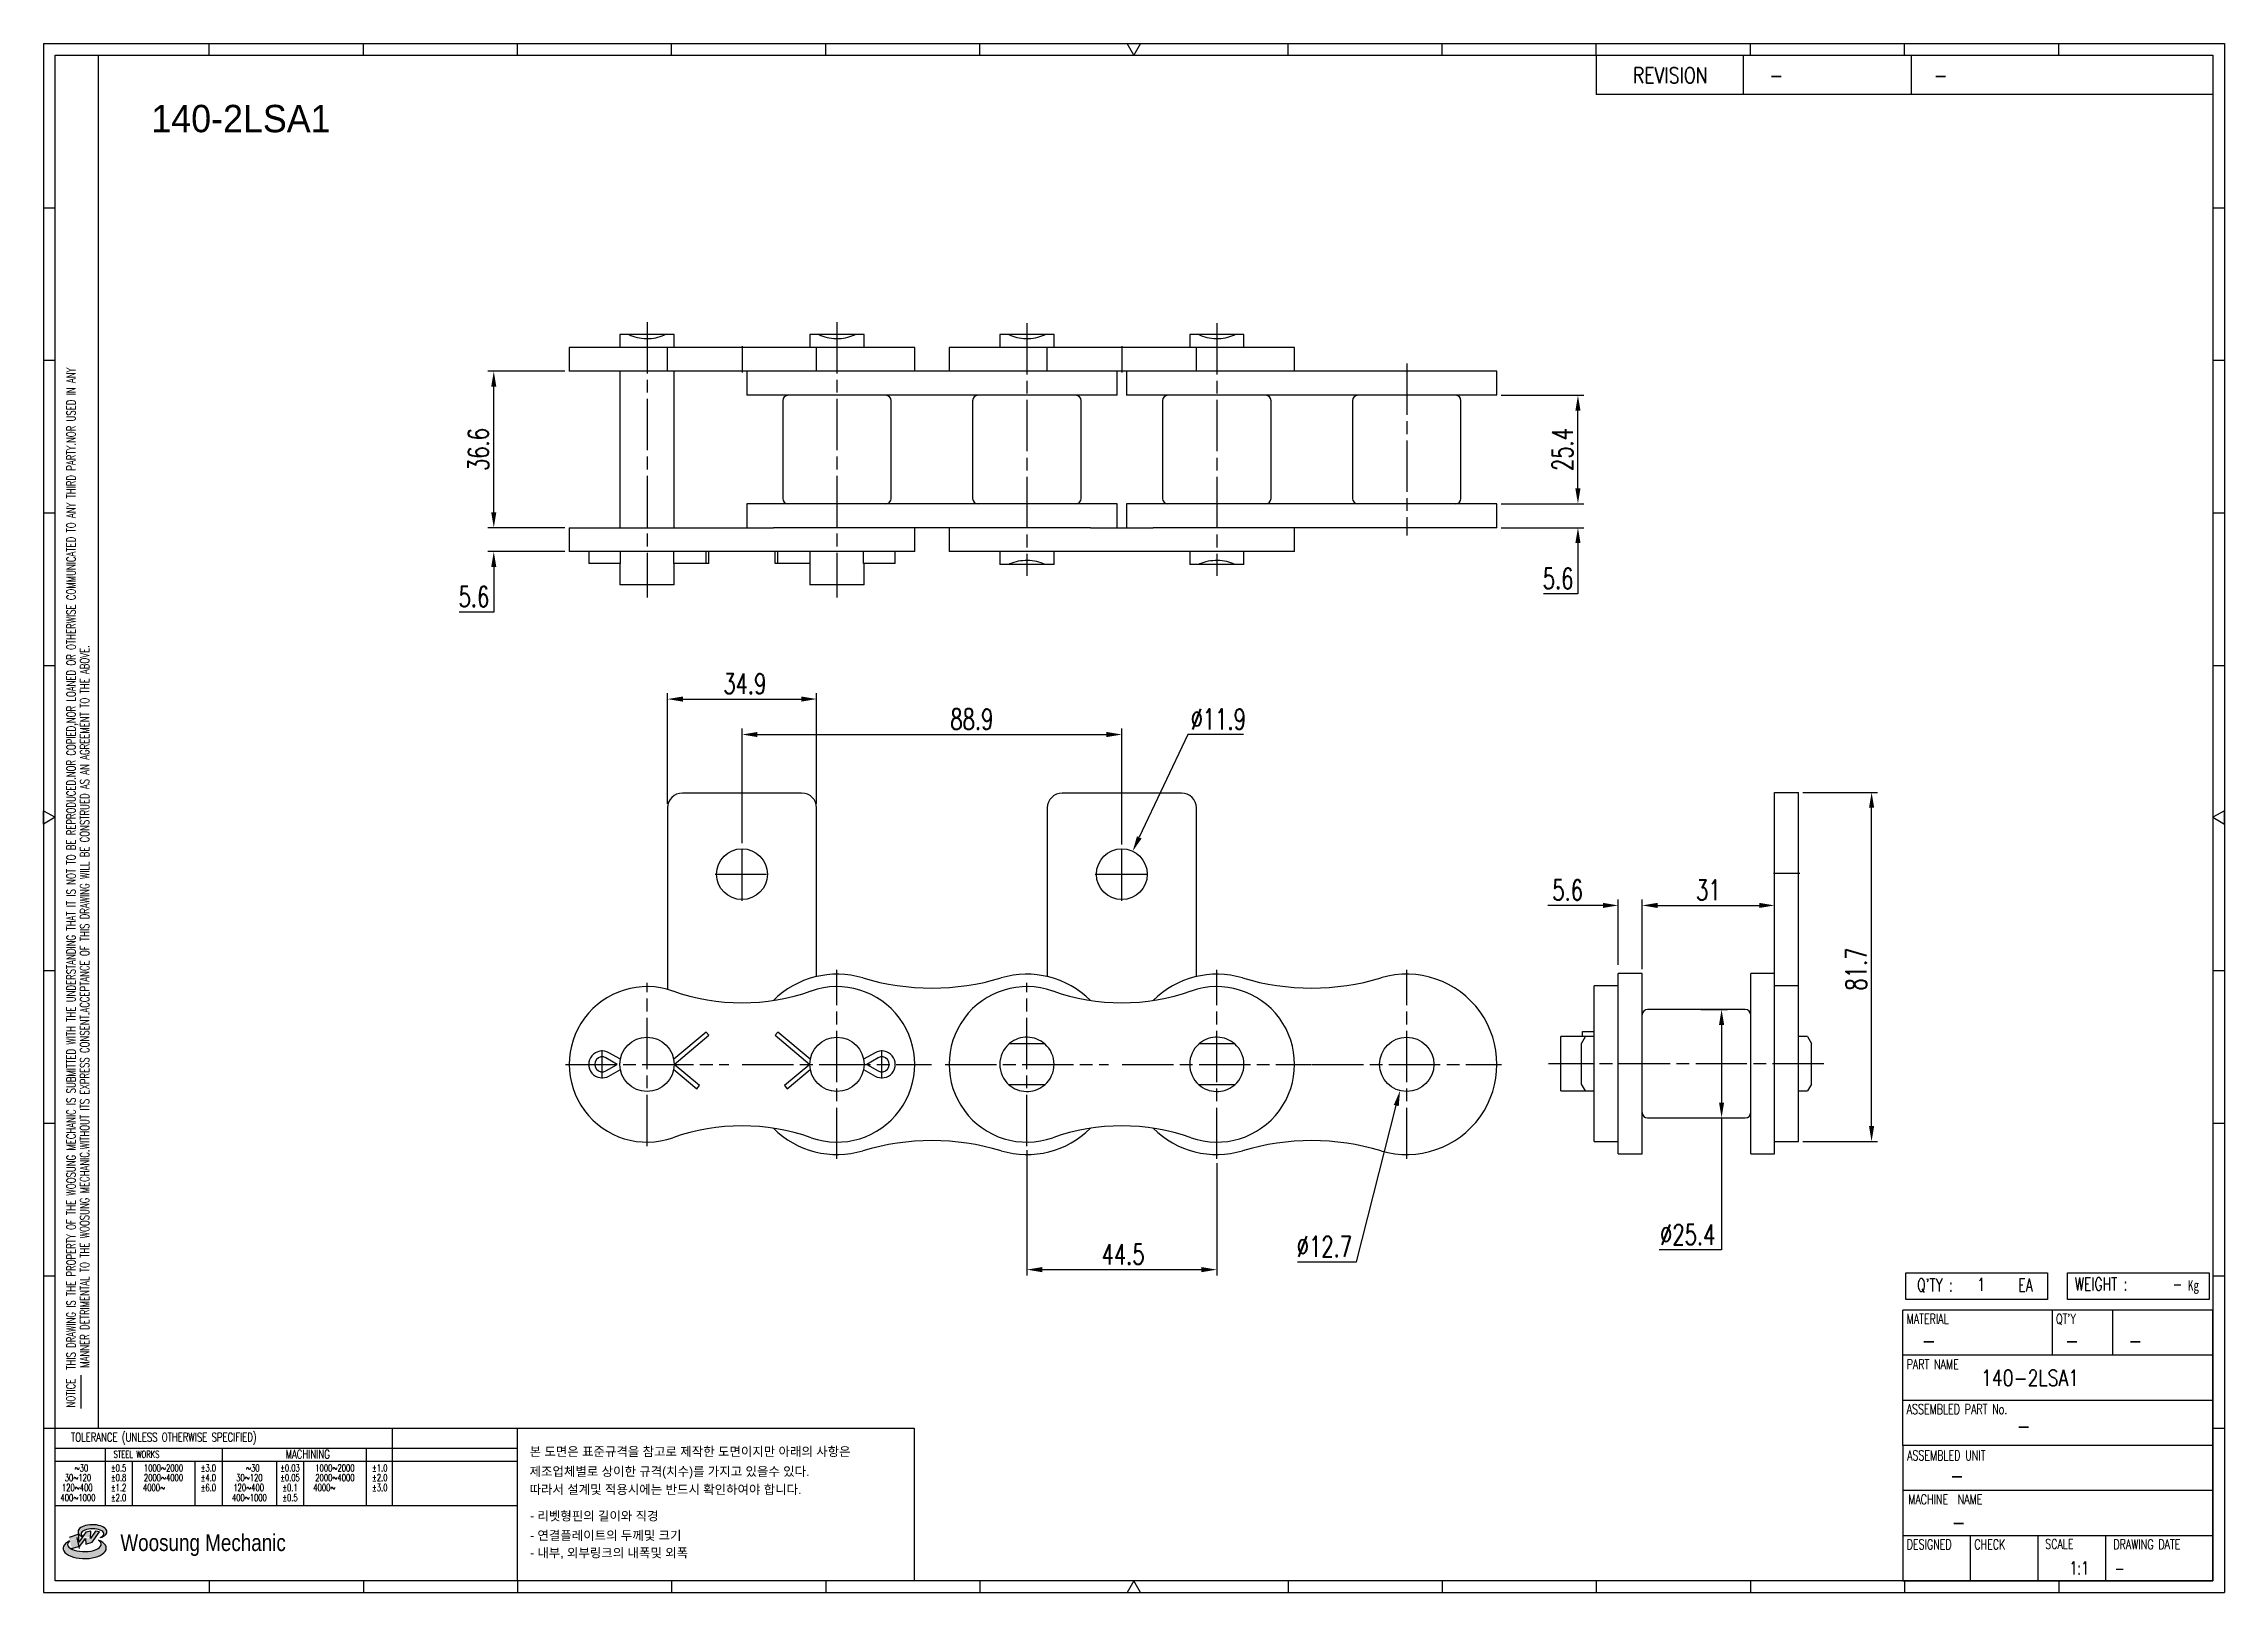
# Model space of a CAD drawing. Header units: millimetres. Extents: x 2711 to 3221, y 59 to 421.
import ezdxf
from ezdxf.enums import TextEntityAlignment as Align

# ---------------------------------------------------------------- set-up
doc = ezdxf.new("R2010")
doc.units = ezdxf.units.MM
doc.linetypes.add('AM_ISO08W050', pattern=[18, 12, -1.5, 3, -1.5])
doc.layers.get('Defpoints').update_dxf_attribs({"color": 80})
doc.layers.add('CL1', color=140, linetype='AM_ISO08W050', lineweight=25)
for name, color, linetype in [('S-DIM', 7, 'Continuous'), ('TITLE', 7, 'Continuous'), ('도면레이아웃', 7, 'Continuous')]:
    doc.layers.add(name, color=color, linetype=linetype)
doc.styles.add('HAN', font='ROMANS.shx', dxfattribs={"width": 0.7, "bigfont": 'whgtxt.shx'})
doc.styles.add('HKD_ST2', font='romans.shx', dxfattribs={"width": 0.7, "height": 4, "bigfont": '@extfont2.shx'})
doc.styles.add('HSG', font='SIMPLEX.shx', dxfattribs={"width": 0.7, "bigfont": 'HSG.shx'})
doc.styles.add('MtXpl_', font='Gulim.ttf')
doc.styles.add('SLDTEXTSTYLE4', font='arial.ttf', dxfattribs={"width": 0.8})
doc.dimstyles.new('AP2', dxfattribs={"dimscale": 2, "dimtxt": 2.4, "dimasz": 1.8, "dimexe": 0.7, "dimexo": 0.5, "dimgap": 0.6, "dimtad": 1, "dimtoh": 1, "dimdec": 1, "dimrnd": 0.01, "dimzin": 9, "dimdsep": 46, "dimtxsty": 'HSG', "dimcen": 0, "dimclrd": 251, "dimclre": 251, "dimclrt": 60, "dimazin": 2, "dimtp": 1, "dimtm": 1, "dimtfac": 0.5, "dimtdec": 1, "dimtofl": 0, "dimtmove": 0, "dimatfit": 3, "dimfxl": 0, "dimtvp": 1, "dimtolj": 2, "dimlwd": -1, "dimlwe": -1, "dimarcsym": 0})

# ---------------------------------------------------------------- blocks, each defined once
blk = doc.blocks.new('MAST')
at = {"layer": '도면레이아웃'}
h = blk.add_hatch(color=10, dxfattribs=at)
h.paths.add_polyline_path([(1.544, 35.177), (1.554, 34.966), (1.779, 35.034), (2.054, 35.422), (1.908, 35.446), (1.728, 35.167), (1.741, 35.439), (1.547, 35.405), (1.292, 35.041), (1.295, 35.33), (0.943, 35.208), (1.03, 34.8), (1.336, 34.885)])
edge = h.paths.add_edge_path()
edge.add_ellipse((1.795, 35.421), major_axis=(-0.53, 0), ratio=0.487785, start_angle=122.36065, end_angle=403.39574)
edge.add_line((1.411, 35.244), (1.419, 35.261))
edge.add_ellipse((1.798, 35.344), major_axis=(-0.423, 0), ratio=0.444396, start_angle=131.58977, end_angle=386.19408, ccw=False)
edge = h.paths.add_edge_path()
edge.add_ellipse((1.512, 34.815), major_axis=(-0.793, 0), ratio=0.480113, start_angle=314.67633, end_angle=590.85213)
edge.add_ellipse((1.501, 34.958), major_axis=(-0.62, 0), ratio=0.43311, start_angle=331.7024, end_angle=574.42495, ccw=False)
at = {"color": 140}
for p, q in [((0, 90.118), (80.15, 90.118)), ((0, 90.118), (0, 33.191)), ((80.15, 90.118), (80.15, 33.191)), ((57.068, 89.693), (57.068, 88.246)), ((62.47, 89.693), (62.47, 88.246)), ((68.635, 89.693), (68.635, 88.246)), ((79.725, 88.246), (57.068, 88.246)), ((68.449, 43.961), (68.449, 44.936)), ((68.449, 44.936), (73.654, 44.936)), ((73.654, 44.936), (73.654, 43.961)), ((74.39, 43.961), (74.39, 44.936)), ((74.39, 44.936), (79.595, 44.936)), ((79.595, 44.936), (79.595, 43.961)), ((68.336, 38.59), (68.336, 43.563)), ((79.725, 43.563), (68.336, 43.563)), ((73.654, 43.961), (68.449, 43.961)), ((73.827, 43.563), (73.827, 41.905)), ((79.595, 43.961), (74.39, 43.961)), ((76.037, 43.563), (76.037, 41.905)), ((79.725, 38.59), (79.725, 43.563)), ((79.725, 41.905), (68.336, 41.905)), ((79.725, 40.248), (68.336, 40.248)), ((68.336, 38.59), (68.336, 33.616)), ((79.725, 38.59), (68.336, 38.59)), ((79.725, 33.616), (79.725, 38.59)), ((79.725, 36.932), (68.336, 36.932)), ((79.725, 35.274), (68.336, 35.274)), ((70.822, 33.616), (70.822, 35.274)), ((73.309, 33.616), (73.309, 35.274)), ((75.796, 33.616), (75.796, 35.274)), ((0, 33.191), (80.15, 33.191)), ((68.336, 33.616), (79.725, 33.616))]:
    blk.add_line(p, q, dxfattribs=at)
for p, q in [((6.089, 89.693), (6.089, 90.118)), ((11.753, 89.693), (11.753, 90.118)), ((17.418, 89.693), (17.418, 90.118)), ((23.082, 89.693), (23.082, 90.118)), ((28.746, 89.693), (28.746, 90.118)), ((34.411, 89.693), (34.411, 90.118)), ((45.739, 89.693), (45.739, 90.118)), ((51.404, 89.693), (51.404, 90.118)), ((57.068, 89.693), (57.068, 90.118)), ((62.732, 89.693), (62.732, 90.118)), ((68.397, 89.693), (68.397, 90.118)), ((74.061, 89.693), (74.061, 90.118)), ((0, 84.085), (0.425, 84.085)), ((79.725, 84.085), (80.15, 84.085)), ((0, 78.478), (0.425, 78.478)), ((79.725, 78.478), (80.15, 78.478)), ((0, 72.87), (0.425, 72.87)), ((79.725, 72.87), (80.15, 72.87)), ((0, 67.262), (0.425, 67.262)), ((79.725, 67.262), (80.15, 67.262)), ((0, 56.047), (0.425, 56.047)), ((79.725, 56.047), (80.15, 56.047)), ((0, 50.439), (0.425, 50.439)), ((79.725, 50.439), (80.15, 50.439)), ((0, 44.832), (0.425, 44.832)), ((79.725, 44.832), (80.15, 44.832)), ((1.377, 39.947), (1.377, 41.174)), ((0, 39.224), (0.425, 39.224)), ((79.725, 39.224), (80.15, 39.224)), ((6.089, 33.616), (6.089, 33.191)), ((11.753, 33.616), (11.753, 33.191)), ((17.418, 33.616), (17.418, 33.191)), ((23.082, 33.616), (23.082, 33.191)), ((28.746, 33.616), (28.746, 33.191)), ((34.411, 33.616), (34.411, 33.191)), ((45.739, 33.616), (45.739, 33.191)), ((51.404, 33.616), (51.404, 33.191)), ((57.068, 33.616), (57.068, 33.191)), ((62.732, 33.616), (62.732, 33.191)), ((68.397, 33.616), (68.397, 33.191)), ((74.061, 33.616), (74.061, 33.191))]:
    blk.add_line(p, q)
at = {"color": 2}
for p, q in [((2.017, 39.224), (2.017, 89.693)), ((0.425, 39.224), (17.418, 39.224)), ((0.425, 38.487), (17.418, 38.487)), ((2.257, 38.487), (2.257, 36.382)), ((6.557, 38.5), (6.557, 36.382)), ((11.857, 38.487), (11.857, 36.382)), ((12.816, 39.224), (12.816, 36.382)), ((17.418, 33.616), (17.418, 39.224)), ((0.425, 38.012), (17.418, 38.012)), ((3.257, 38.012), (3.257, 36.382)), ((5.557, 38.012), (5.557, 36.382)), ((8.557, 38.012), (8.557, 36.382)), ((9.557, 38.026), (9.557, 36.382)), ((0.425, 36.382), (17.418, 36.382))]:
    blk.add_line(p, q, dxfattribs=at)
for points in [[(40.075, 89.693), (39.83, 90.118), (40.32, 90.118)], [(0.425, 61.679), (0, 61.433), (0, 61.924)], [(79.725, 61.679), (80.15, 61.433), (80.15, 61.924)], [(40.075, 33.616), (39.83, 33.191), (40.32, 33.191)]]:
    blk.add_lwpolyline(points, close=True)
at = {"color": 140}
blk.add_lwpolyline([(0.425, 89.693), (79.725, 89.693), (79.725, 33.616), (0.425, 33.616)], close=True, dxfattribs=at)
at = {"layer": '도면레이아웃'}
for p, q in [((1.295, 35.33), (0.943, 35.208)), ((1.547, 35.405), (1.292, 35.041)), ((1.292, 35.041), (1.295, 35.33)), ((1.741, 35.439), (1.547, 35.405)), ((1.908, 35.446), (1.728, 35.167)), ((1.728, 35.167), (1.741, 35.439)), ((1.779, 35.034), (2.054, 35.422)), ((2.054, 35.422), (1.908, 35.446)), ((1.03, 34.8), (1.336, 34.885)), ((1.224, 35.208), (1.311, 34.8)), ((1.224, 35.208), (1.224, 35.208)), ((1.336, 34.885), (1.544, 35.177)), ((1.419, 35.261), (1.411, 35.244)), ((1.544, 35.177), (1.554, 34.966)), ((1.554, 34.966), (1.779, 35.034))]:
    blk.add_line(p, q, dxfattribs=at)
for centre, major_axis, ratio, start_param, end_param in [((1.795, 35.421), (-0.53, 0), 0.487785, 2.135596, 7.040584), ((1.798, 35.344), (-0.423, 0), 0.444396, 2.296675, 6.740358), ((1.512, 34.815), (-0.793, 0), 0.480113, 5.492138, 10.312315), ((1.501, 34.958), (-0.62, 0), 0.43311, 5.789299, 10.025607)]:
    blk.add_ellipse(centre, major_axis=major_axis, ratio=ratio, start_param=start_param, end_param=end_param, dxfattribs=at)
for s, height, style, width, p in [('REVISION', 0.5806, 'HAN', 0.8, (58.415, 88.664)), ('-', 0.581, 'HAN', 0.8, (63.426, 88.664)), ('-', 0.581, 'HAN', 0.8, (69.468, 88.664)), ("Q'TY : ", 0.4746, 'HKD_ST2', 0.7, (68.857, 44.253)), ('1', 0.475, 'HKD_ST2', 0.7, (71.071, 44.275)), ('EA', 0.4746, 'HKD_ST2', 0.7, (72.578, 44.253)), ('WEIGHT : ', 0.4746, 'HKD_ST2', 0.7, (74.65, 44.286)), ('-', 0.581, 'HAN', 0.8, (69.029, 42.157)), ('-', 0.581, 'HAN', 0.8, (74.289, 42.157)), ('-', 0.581, 'HAN', 0.8, (76.623, 42.157)), ('-', 0.581, 'HAN', 0.8, (72.515, 39.013)), ('-', 0.581, 'HAN', 0.8, (70.067, 37.189)), ('-', 0.581, 'HAN', 0.8, (70.126, 35.48)), ('1:1', 0.4746, 'HKD_ST2', 0.7, (74.458, 33.848)), ('-', 0.475, 'HKD_ST2', 0.7, (76.112, 33.837))]:
    blk.add_text(s, height=height, dxfattribs=dict(style=style, width=width)).set_placement(p)
at = {"color": 6, "style": 'HKD_ST2', "width": 0.7}
for s, p in [(' THIS DRAWING IS THE PROPERTY OF THE WOOSUNG MECHANIC IS SUBMITTED WITH THE UNDERSTANDING THAT IT IS NOT TO BE REPRODUCED.NOR COPIED,NOR LOANED OR OTHERWISE COMMUNICATED TO ANY THIRD PARTY.NOR USED IN ANY', (1.173, 41.217)), ('MANNER DETRIMENTAL TO THE WOOSUNG MECHANIC.WITHOUT ITS EXPRESS CONSENT.ACCEPTANCE OF THIS DRAWING WILL BE CONSTRUED AS AN AGREEMENT TO THE ABOVE.', (1.672, 41.447))]:
    blk.add_text(s, height=0.326266, rotation=90, dxfattribs=at).set_placement(p)
at = {"style": 'HKD_ST2', "width": 0.7}
blk.add_text('-', height=0.475, dxfattribs=at).set_placement((78.613, 44.286), align=Align.RIGHT)
at = {"color": 254, "style": 'HKD_ST2', "width": 0.7}
for s, height, p in [('MATERIAL', 0.3651, (68.474, 43.425)), ("QT'Y", 0.3651, (73.965, 43.425)), ('PART NAME', 0.3651, (68.474, 41.756)), ('ASSEMBLED PART No.', 0.36511, (68.474, 40.109)), ('ASSEMBLED UNIT', 0.36511, (68.49, 38.408)), ('MACHINE  NAME', 0.36511, (68.532, 36.794)), ('DESIGNED', 0.3651, (68.474, 35.136)), ('CHECK', 0.3651, (70.961, 35.136)), ('SCALE', 0.3651, (73.566, 35.153)), ('DRAWING DATE', 0.36511, (76.071, 35.141))]:
    blk.add_text(s, height=height, dxfattribs=at).set_placement(p, align=Align.TOP_LEFT)
at = {"style": 'HKD_ST2', "width": 0.7}
blk.add_text('NOTICE', height=0.3263, rotation=90, dxfattribs=at).set_placement((1.163, 39.988))
blk.add_text('TOLERANCE (UNLESS OTHERWISE SPECIFIED)', height=0.32627, dxfattribs=at).set_placement((4.417, 38.896), align=Align.MIDDLE_CENTER)
at = {"color": 4, "style": 'HKD_ST2', "width": 0.7}
for s, height, p in [('%%12630', 0.261, (1.389, 37.762)), ('1000%%1262000', 0.26101, (4.407, 37.762)), ('%%12630', 0.261, (7.689, 37.762)), ('1000%%1262000', 0.26101, (10.707, 37.762)), ('120%%126400', 0.26101, (1.237, 37.045)), ('30%%126120', 0.261, (1.263, 37.411)), ('4000%%126', 0.261, (4.061, 37.045)), ('2000%%1264000', 0.26101, (4.407, 37.411)), ('120%%126400', 0.26101, (7.537, 37.045)), ('30%%126120', 0.261, (7.563, 37.411)), ('4000%%126', 0.261, (10.321, 37.045)), ('2000%%1264000', 0.26101, (10.707, 37.411)), ('400%%1261000', 0.26101, (1.263, 36.67)), ('400%%1261000', 0.26101, (7.563, 36.67))]:
    blk.add_text(s, height=height, dxfattribs=at).set_placement(p, align=Align.MIDDLE_CENTER)
for s, height, p in [('%%P0.5', 0.261, (2.757, 37.762)), ('STEEL WORKS', 0.26101, (3.416, 38.268)), ('%%P3.0', 0.261, (6.057, 37.762)), ('%%P0.03', 0.261, (9.057, 37.762)), ('MACHINING', 0.3263, (9.707, 38.27)), ('%%P1.0', 0.261, (12.357, 37.762)), ('%%P0.8', 0.261, (2.757, 37.411)), ('%%P1.2', 0.261, (2.757, 37.045)), ('%%P4.0', 0.261, (6.057, 37.411)), ('%%P6.0', 0.261, (6.057, 37.045)), ('%%P0.05', 0.261, (9.057, 37.411)), ('%%P0.1', 0.261, (9.057, 37.045)), ('%%P2.0', 0.261, (12.357, 37.411)), ('%%P3.0', 0.261, (12.357, 37.045)), ('%%P2.0', 0.261, (2.757, 36.67)), ('%%P0.5', 0.261, (9.057, 36.67))]:
    blk.add_text(s, height=height, dxfattribs=at).set_placement(p, align=Align.MIDDLE)
at = {"color": 1, "style": 'SLDTEXTSTYLE4', "width": 0.8}
blk.add_text('Woosung Mechanic', height=0.61957, dxfattribs=at).set_placement((2.822, 34.711))
at = {"layer": 'TITLE', "width": 0.8}
blk.add_text('Kg', height=0.3789, dxfattribs=at).set_placement((78.807, 44.286))
blk = doc.blocks.new('*D2')
at = {"layer": 'Defpoints', "color": 0, "transparency": 16777216}
for p in [(3050.84, 313.56), (3069.81, 313.56), (3050.84, 307.96)]:
    blk.add_point(p, dxfattribs=at)
at = {"layer": 'S-DIM', "color": 251, "linetype": 'ByBlock', "transparency": 16777216}
for p, q in [((3069.81, 317.16), (3069.81, 320.76)), ((3051.84, 313.56), (3071.21, 313.56)), ((3051.84, 307.96), (3071.21, 307.96)), ((3069.81, 304.36), (3069.81, 292.46)), ((3069.81, 292.46), (3061.73, 292.46))]:
    blk.add_line(p, q, dxfattribs=at)
at = {"layer": 'S-DIM', "color": 251, "transparency": 16777216}
for points in [[(3069.21, 317.16), (3070.41, 317.16), (3069.81, 313.56)], [(3069.21, 304.36), (3070.41, 304.36), (3069.81, 307.96)]]:
    blk.add_solid(points, dxfattribs=at)
at = {"layer": 'S-DIM', "color": 60, "transparency": 16777216, "insert": (3065.17, 296.06), "char_height": 4.8, "attachment_point": 5, "style": 'HSG'}
blk.add_mtext('\\A2;5.6', dxfattribs=at)
blk = doc.blocks.new('*D3')
at = {"layer": 'Defpoints', "color": 0, "transparency": 16777216}
for p in [(3050.84, 338.96), (3069.81, 338.96), (3050.84, 313.56)]:
    blk.add_point(p, dxfattribs=at)
at = {"layer": 'S-DIM', "color": 251, "linetype": 'ByBlock', "transparency": 16777216}
for p, q in [((3051.84, 338.96), (3071.21, 338.96)), ((3069.81, 317.16), (3069.81, 335.36)), ((3051.84, 313.56), (3071.21, 313.56))]:
    blk.add_line(p, q, dxfattribs=at)
at = {"layer": 'S-DIM', "color": 251, "transparency": 16777216}
for points in [[(3069.21, 335.36), (3070.41, 335.36), (3069.81, 338.96)], [(3069.21, 317.16), (3070.41, 317.16), (3069.81, 313.56)]]:
    blk.add_solid(points, dxfattribs=at)
at = {"layer": 'S-DIM', "color": 60, "transparency": 16777216, "insert": (3066.21, 326.26), "char_height": 4.8, "attachment_point": 5, "rotation": 90, "style": 'HSG'}
blk.add_mtext('\\A2;25.4', dxfattribs=at)
blk = doc.blocks.new('*D4')
at = {"layer": 'Defpoints', "color": 0, "transparency": 16777216}
for p in [(2816.07, 307.96), (2833.74, 307.96), (2833.74, 302.36)]:
    blk.add_point(p, dxfattribs=at)
at = {"layer": 'S-DIM', "color": 251, "linetype": 'ByBlock', "transparency": 16777216}
for p, q in [((2816.07, 311.56), (2816.07, 315.16)), ((2832.74, 307.96), (2814.67, 307.96)), ((2832.74, 302.36), (2814.67, 302.36)), ((2816.07, 298.76), (2816.07, 288.21)), ((2816.07, 288.21), (2807.99, 288.21))]:
    blk.add_line(p, q, dxfattribs=at)
at = {"layer": 'S-DIM', "color": 251, "transparency": 16777216}
for points in [[(2815.47, 311.56), (2816.67, 311.56), (2816.07, 307.96)], [(2815.47, 298.76), (2816.67, 298.76), (2816.07, 302.36)]]:
    blk.add_solid(points, dxfattribs=at)
at = {"layer": 'S-DIM', "color": 60, "transparency": 16777216, "insert": (2811.43, 291.81), "char_height": 4.8, "attachment_point": 5, "style": 'HSG'}
blk.add_mtext('\\A2;5.6', dxfattribs=at)
blk = doc.blocks.new('*D5')
at = {"layer": 'Defpoints', "color": 0, "transparency": 16777216}
for p in [(2816.07, 344.56), (2833.74, 344.56), (2833.74, 307.96)]:
    blk.add_point(p, dxfattribs=at)
at = {"layer": 'S-DIM', "color": 251, "linetype": 'ByBlock', "transparency": 16777216}
for p, q in [((2832.74, 344.56), (2814.67, 344.56)), ((2816.07, 311.56), (2816.07, 340.96)), ((2832.74, 307.96), (2814.67, 307.96))]:
    blk.add_line(p, q, dxfattribs=at)
at = {"layer": 'S-DIM', "color": 251, "transparency": 16777216}
for points in [[(2815.47, 340.96), (2816.67, 340.96), (2816.07, 344.56)], [(2815.47, 311.56), (2816.67, 311.56), (2816.07, 307.96)]]:
    blk.add_solid(points, dxfattribs=at)
at = {"layer": 'S-DIM', "color": 60, "transparency": 16777216, "insert": (2812.47, 326.26), "char_height": 4.8, "attachment_point": 5, "rotation": 90, "style": 'HSG'}
blk.add_mtext('\\A2;36.6', dxfattribs=at)
blk = doc.blocks.new('*D6')
at = {"layer": 'Defpoints', "color": 0, "transparency": 16777216}
for p in [(2891.62, 267.85), (2856.72, 242.36), (2891.62, 242.36)]:
    blk.add_point(p, dxfattribs=at)
at = {"layer": 'S-DIM', "color": 251, "linetype": 'ByBlock', "transparency": 16777216}
for p, q in [((2856.72, 243.36), (2856.72, 269.25)), ((2860.32, 267.85), (2888.02, 267.85)), ((2891.62, 243.36), (2891.62, 269.25))]:
    blk.add_line(p, q, dxfattribs=at)
at = {"layer": 'S-DIM', "color": 251, "transparency": 16777216}
for points in [[(2860.32, 268.45), (2860.32, 267.25), (2856.72, 267.85)], [(2888.02, 268.45), (2888.02, 267.25), (2891.62, 267.85)]]:
    blk.add_solid(points, dxfattribs=at)
at = {"layer": 'S-DIM', "color": 60, "transparency": 16777216, "insert": (2874.82, 271.45), "char_height": 4.8, "attachment_point": 5, "style": 'HSG'}
blk.add_mtext('\\A2;34.9', dxfattribs=at)
blk = doc.blocks.new('*D7')
at = {"layer": 'Defpoints', "color": 0, "transparency": 16777216}
for p in [(2963.07, 259.55), (2874.17, 233.1), (2963.07, 232.8)]:
    blk.add_point(p, dxfattribs=at)
at = {"layer": 'S-DIM', "color": 251, "linetype": 'ByBlock', "transparency": 16777216}
for p, q in [((2874.17, 234.1), (2874.17, 260.95)), ((2963.07, 233.8), (2963.07, 260.95)), ((2877.77, 259.55), (2959.47, 259.55))]:
    blk.add_line(p, q, dxfattribs=at)
at = {"layer": 'S-DIM', "color": 251, "transparency": 16777216}
for points in [[(2877.77, 260.15), (2877.77, 258.95), (2874.17, 259.55)], [(2959.47, 260.15), (2959.47, 258.95), (2963.07, 259.55)]]:
    blk.add_solid(points, dxfattribs=at)
at = {"layer": 'S-DIM', "color": 60, "transparency": 16777216, "insert": (2927.95, 263.15), "char_height": 4.8, "attachment_point": 5, "style": 'HSG'}
blk.add_mtext('\\A2;88.9', dxfattribs=at)
blk = doc.blocks.new('*D8')
at = {"layer": 'Defpoints', "color": 0, "transparency": 16777216}
for p in [(2965.61, 232.23), (2960.53, 221.47)]:
    blk.add_point(p, dxfattribs=at)
at = {"layer": 'S-DIM', "color": 251, "linetype": 'ByBlock', "transparency": 16777216}
for p, q in [((2978.51, 259.55), (2967.15, 235.49)), ((2991.55, 259.55), (2978.51, 259.55))]:
    blk.add_line(p, q, dxfattribs=at)
at = {"layer": 'S-DIM', "color": 251, "transparency": 16777216}
blk.add_solid([(2966.6, 235.74), (2967.69, 235.23), (2965.61, 232.23)], dxfattribs=at)
at = {"layer": 'S-DIM', "color": 60, "transparency": 16777216, "insert": (2985.63, 263.15), "char_height": 4.8, "attachment_point": 5, "style": 'HSG'}
blk.add_mtext('\\A2;∅11.9', dxfattribs=at)
blk = doc.blocks.new('*D9')
at = {"layer": 'Defpoints', "color": 0, "transparency": 16777216}
for p in [(2940.84, 163.24), (2985.29, 160.2), (2985.29, 134.3)]:
    blk.add_point(p, dxfattribs=at)
at = {"layer": 'S-DIM', "color": 251, "linetype": 'ByBlock', "transparency": 16777216}
for p, q in [((2940.84, 162.24), (2940.84, 132.9)), ((2985.29, 159.2), (2985.29, 132.9)), ((2944.44, 134.3), (2981.69, 134.3))]:
    blk.add_line(p, q, dxfattribs=at)
at = {"layer": 'S-DIM', "color": 251, "transparency": 16777216}
for points in [[(2944.44, 134.9), (2944.44, 133.7), (2940.84, 134.3)], [(2981.69, 134.9), (2981.69, 133.7), (2985.29, 134.3)]]:
    blk.add_solid(points, dxfattribs=at)
at = {"layer": 'S-DIM', "color": 60, "transparency": 16777216, "insert": (2963.35, 137.9), "char_height": 4.8, "attachment_point": 5, "style": 'HSG'}
blk.add_mtext('\\A2;44.5', dxfattribs=at)
blk = doc.blocks.new('*D10')
at = {"layer": 'Defpoints', "color": 0, "transparency": 16777216}
for p in [(3031.31, 188.51), (3028.18, 176.19)]:
    blk.add_point(p, dxfattribs=at)
at = {"layer": 'S-DIM', "color": 251, "linetype": 'ByBlock', "transparency": 16777216}
for p, q in [((3017.99, 136.1), (3027.29, 172.7)), ((3004.15, 136.1), (3017.99, 136.1))]:
    blk.add_line(p, q, dxfattribs=at)
at = {"layer": 'S-DIM', "color": 251, "transparency": 16777216}
blk.add_solid([(3026.71, 172.85), (3027.87, 172.56), (3028.18, 176.19)], dxfattribs=at)
at = {"layer": 'S-DIM', "color": 60, "transparency": 16777216, "insert": (3010.47, 139.7), "char_height": 4.8, "attachment_point": 5, "style": 'HSG'}
blk.add_mtext('\\A2;∅12.7', dxfattribs=at)
blk = doc.blocks.new('*D11')
at = {"layer": 'Defpoints', "color": 0, "transparency": 16777216}
for p in [(3097.54, 195.2), (3097.54, 169.8), (3103.43, 169.8)]:
    blk.add_point(p, dxfattribs=at)
at = {"layer": 'S-DIM', "color": 251, "linetype": 'ByBlock', "transparency": 16777216}
for p, q in [((3098.54, 195.2), (3104.83, 195.2)), ((3103.43, 191.6), (3103.43, 173.4)), ((3098.54, 169.8), (3104.83, 169.8)), ((3103.43, 169.8), (3103.43, 138.9)), ((3103.43, 138.9), (3088.79, 138.9))]:
    blk.add_line(p, q, dxfattribs=at)
at = {"layer": 'S-DIM', "color": 251, "transparency": 16777216}
for points in [[(3102.83, 191.6), (3104.03, 191.6), (3103.43, 195.2)], [(3102.83, 173.4), (3104.03, 173.4), (3103.43, 169.8)]]:
    blk.add_solid(points, dxfattribs=at)
at = {"layer": 'S-DIM', "color": 60, "transparency": 16777216, "insert": (3095.51, 142.5), "char_height": 4.8, "attachment_point": 5, "style": 'HSG'}
blk.add_mtext('\\A2;%%c25.4', dxfattribs=at)
blk = doc.blocks.new('*D12')
at = {"layer": 'Defpoints', "color": 0, "transparency": 16777216}
for p in [(3121.44, 246), (3138.54, 246), (3121.44, 164.3)]:
    blk.add_point(p, dxfattribs=at)
at = {"layer": 'S-DIM', "color": 251, "linetype": 'ByBlock', "transparency": 16777216}
for p, q in [((3122.44, 246), (3139.94, 246)), ((3138.54, 167.9), (3138.54, 242.4)), ((3122.44, 164.3), (3139.94, 164.3))]:
    blk.add_line(p, q, dxfattribs=at)
at = {"layer": 'S-DIM', "color": 251, "transparency": 16777216}
for points in [[(3137.94, 242.4), (3139.14, 242.4), (3138.54, 246)], [(3137.94, 167.9), (3139.14, 167.9), (3138.54, 164.3)]]:
    blk.add_solid(points, dxfattribs=at)
at = {"layer": 'S-DIM', "color": 60, "transparency": 16777216, "insert": (3134.94, 204.66), "char_height": 4.8, "attachment_point": 5, "rotation": 90, "style": 'HSG'}
blk.add_mtext('\\A2;81.7', dxfattribs=at)
blk = doc.blocks.new('*D13')
at = {"layer": 'Defpoints', "color": 0, "transparency": 16777216}
for p in [(3084.84, 219.55), (3079.24, 204.66), (3084.84, 203.6)]:
    blk.add_point(p, dxfattribs=at)
at = {"layer": 'S-DIM', "color": 251, "linetype": 'ByBlock', "transparency": 16777216}
for p, q in [((3075.64, 219.55), (3062.76, 219.55)), ((3079.24, 205.66), (3079.24, 220.95)), ((3084.84, 204.6), (3084.84, 220.95)), ((3088.44, 219.55), (3092.04, 219.55))]:
    blk.add_line(p, q, dxfattribs=at)
at = {"layer": 'S-DIM', "color": 251, "transparency": 16777216}
for points in [[(3075.64, 220.15), (3075.64, 218.95), (3079.24, 219.55)], [(3088.44, 220.15), (3088.44, 218.95), (3084.84, 219.55)]]:
    blk.add_solid(points, dxfattribs=at)
at = {"layer": 'S-DIM', "color": 60, "transparency": 16777216, "insert": (3067.4, 223.15), "char_height": 4.8, "attachment_point": 5, "style": 'HSG'}
blk.add_mtext('\\A2;5.6', dxfattribs=at)
blk = doc.blocks.new('*D14')
at = {"layer": 'Defpoints', "color": 0, "transparency": 16777216}
for p in [(3115.84, 219.55), (3115.84, 219.55), (3084.84, 203.6)]:
    blk.add_point(p, dxfattribs=at)
at = {"layer": 'S-DIM', "color": 251, "linetype": 'ByBlock', "transparency": 16777216}
for p, q in [((3084.84, 204.6), (3084.84, 220.95)), ((3088.44, 219.55), (3112.24, 219.55)), ((3115.84, 220.55), (3115.84, 220.95))]:
    blk.add_line(p, q, dxfattribs=at)
at = {"layer": 'S-DIM', "color": 251, "transparency": 16777216}
for points in [[(3088.44, 220.15), (3088.44, 218.95), (3084.84, 219.55)], [(3112.24, 220.15), (3112.24, 218.95), (3115.84, 219.55)]]:
    blk.add_solid(points, dxfattribs=at)
at = {"layer": 'S-DIM', "color": 60, "transparency": 16777216, "insert": (3100.34, 223.15), "char_height": 4.8, "attachment_point": 5, "style": 'HSG'}
blk.add_mtext('\\A2;31', dxfattribs=at)

msp = doc.modelspace()

# ---------------------------------------------------------------- linework, layer by layer
for p, q in [((2845.59, 353.16), (2845.59, 350.16)), ((2858.3, 353.16), (2845.59, 353.16)), ((2858.3, 350.16), (2858.3, 353.16)), ((2890.04, 353.16), (2890.04, 350.16)), ((2902.75, 353.16), (2890.04, 353.16)), ((2902.75, 350.16), (2902.75, 353.16)), ((2934.49, 353.16), (2934.49, 350.16)), ((2947.2, 353.16), (2934.49, 353.16)), ((2947.2, 350.16), (2947.2, 353.16)), ((2978.94, 353.16), (2978.94, 350.16)), ((2991.65, 353.16), (2978.94, 353.16)), ((2991.65, 350.16), (2991.65, 353.16)), ((2914.59, 350.16), (2833.74, 350.16)), ((2833.74, 350.16), (2833.74, 344.56)), ((2856.72, 344.56), (2856.72, 350.16)), ((2891.62, 344.56), (2891.62, 350.16)), ((2914.59, 344.56), (2914.59, 350.16)), ((3003.49, 350.16), (2922.64, 350.16)), ((2922.64, 350.16), (2922.64, 344.56)), ((2945.62, 344.56), (2945.62, 350.16)), ((2980.52, 344.56), (2980.52, 350.16)), ((3003.49, 344.56), (3003.49, 350.16)), ((2891.62, 344.56), (2833.74, 344.56)), ((2845.59, 344.56), (2845.59, 307.96)), ((2858.3, 307.96), (2858.3, 344.56)), ((2875.29, 344.56), (2875.29, 338.96)), ((2945.62, 344.56), (2891.62, 344.56)), ((2980.52, 344.56), (2945.62, 344.56)), ((2961.94, 338.96), (2961.94, 344.56)), ((2964.19, 344.56), (2964.19, 338.96)), ((3050.84, 344.56), (2980.52, 344.56)), ((3050.84, 338.96), (3050.84, 344.56)), ((2961.94, 338.96), (2875.29, 338.96)), ((2883.69, 337.69), (2883.69, 314.83)), ((2909.09, 314.83), (2909.09, 337.69)), ((2928.14, 337.69), (2928.14, 314.83)), ((2953.54, 314.83), (2953.54, 337.69)), ((3050.84, 338.96), (2964.19, 338.96)), ((2972.59, 337.69), (2972.59, 314.83)), ((2997.99, 314.83), (2997.99, 337.69)), ((3017.04, 337.69), (3017.04, 314.83)), ((3042.44, 314.83), (3042.44, 337.69)), ((2875.29, 313.56), (2875.29, 307.96)), ((2961.94, 313.56), (2875.29, 313.56)), ((2961.94, 307.96), (2961.94, 313.56)), ((2964.19, 313.56), (2964.19, 307.96)), ((3050.84, 313.56), (2964.19, 313.56)), ((3050.84, 307.96), (3050.84, 313.56)), ((2833.74, 307.96), (2881.51, 307.96)), ((2833.74, 307.96), (2833.74, 302.36)), ((2955.72, 307.96), (2881.51, 307.96)), ((2914.59, 302.36), (2914.59, 307.96)), ((2922.64, 307.96), (2922.64, 302.36)), ((2955.72, 307.96), (2970.41, 307.96)), ((3050.84, 307.96), (2970.41, 307.96)), ((3003.49, 302.36), (3003.49, 307.96)), ((2914.59, 302.36), (2833.74, 302.36)), ((2838.31, 302.36), (2838.31, 299.56)), ((2845.7, 299.56), (2845.7, 302.36)), ((2858.19, 299.56), (2858.19, 302.36)), ((2865.77, 299.56), (2865.77, 302.36)), ((2866.4, 299.56), (2866.4, 302.36)), ((2881.94, 299.56), (2881.94, 302.36)), ((2882.57, 299.56), (2882.57, 302.36)), ((2890.15, 299.56), (2890.15, 302.36)), ((2902.64, 299.56), (2902.64, 302.36)), ((2910.02, 299.56), (2910.02, 302.36)), ((3003.49, 302.36), (2922.64, 302.36)), ((2934.49, 302.36), (2934.49, 299.36)), ((2947.2, 299.36), (2947.2, 302.36)), ((2978.94, 302.36), (2978.94, 299.36)), ((2991.65, 299.36), (2991.65, 302.36)), ((2845.7, 299.56), (2838.31, 299.56)), ((2845.59, 299.56), (2845.59, 294.56)), ((2866.4, 299.56), (2858.19, 299.56)), ((2858.3, 294.56), (2858.3, 299.56)), ((2890.15, 299.56), (2881.94, 299.56)), ((2890.04, 299.56), (2890.04, 294.56)), ((2910.02, 299.56), (2902.64, 299.56)), ((2902.75, 294.56), (2902.75, 299.56)), ((2947.2, 299.36), (2934.49, 299.36)), ((2991.65, 299.36), (2978.94, 299.36)), ((2858.3, 294.56), (2845.59, 294.56)), ((2902.75, 294.56), (2890.04, 294.56)), ((2888.13, 245.85), (2860.21, 245.85)), ((2977.03, 245.85), (2949.11, 245.85)), ((3115.84, 203.6), (3115.84, 246)), ((3115.84, 246), (3121.44, 246)), ((3121.44, 164.3), (3121.44, 246)), ((2856.72, 242.36), (2856.72, 199.91)), ((2891.62, 202.9), (2891.62, 242.36)), ((2945.62, 242.36), (2945.62, 202.9)), ((2980.52, 202.9), (2980.52, 242.36)), ((3079.24, 200.7), (3073.64, 200.7)), ((3073.64, 164.3), (3073.64, 200.7)), ((3084.84, 203.6), (3079.24, 203.6)), ((3079.24, 161.4), (3079.24, 203.6)), ((3084.84, 161.4), (3084.84, 203.6)), ((3115.84, 203.6), (3110.24, 203.6)), ((3110.24, 161.4), (3110.24, 203.6)), ((3115.84, 161.4), (3115.84, 203.6)), ((3121.44, 200.7), (3115.84, 200.7)), ((3108.97, 195.2), (3086.11, 195.2)), ((2865.77, 189.9), (2858.19, 183.54)), ((2858.3, 182.35), (2866.4, 189.15)), ((2866.4, 189.15), (2865.77, 189.9)), ((2882.57, 189.9), (2881.94, 189.15)), ((2881.94, 189.15), (2890.04, 182.35)), ((2890.15, 183.54), (2882.57, 189.9)), ((3065.84, 176.14), (3065.84, 188.85)), ((3071.56, 188.85), (3065.84, 188.85)), ((3070.64, 187.27), (3071.56, 188.85)), ((3070.84, 190.05), (3073.64, 190.05)), ((3070.84, 188.85), (3070.84, 190.05)), ((3073.64, 188.85), (3071.56, 188.85)), ((3123.52, 188.85), (3121.44, 188.85)), ((3123.52, 188.85), (3124.44, 187.27)), ((2844.95, 182.35), (2842.33, 183.86)), ((2845.7, 183.54), (2843.03, 185.08)), ((2905.3, 185.08), (2902.64, 183.54)), ((2906, 183.86), (2903.38, 182.35)), ((2945.05, 187.12), (2936.64, 187.12)), ((2989.5, 187.12), (2981.09, 187.12)), ((3070.64, 177.73), (3070.64, 187.27)), ((3124.44, 177.73), (3124.44, 187.27)), ((2842.33, 180.84), (2844.95, 182.35)), ((2843.03, 179.62), (2845.7, 181.16)), ((2858.19, 181.16), (2863.57, 176.64)), ((2864.2, 177.4), (2858.3, 182.35)), ((2890.04, 182.35), (2884.13, 177.4)), ((2884.76, 176.64), (2890.15, 181.16)), ((2902.64, 181.16), (2905.3, 179.62)), ((2903.38, 182.35), (2906, 180.84)), ((2863.57, 176.64), (2864.2, 177.4)), ((2884.13, 177.4), (2884.76, 176.64)), ((2945.05, 177.59), (2936.64, 177.59)), ((2989.5, 177.59), (2981.09, 177.59)), ((3065.84, 176.14), (3071.56, 176.14)), ((3071.56, 176.14), (3070.64, 177.73)), ((3071.56, 176.14), (3073.64, 176.14)), ((3121.44, 176.14), (3123.52, 176.14)), ((3124.44, 177.73), (3123.52, 176.14)), ((3086.11, 169.8), (3108.97, 169.8)), ((3073.64, 164.3), (3079.24, 164.3)), ((3115.84, 164.3), (3121.44, 164.3)), ((3079.24, 161.4), (3084.84, 161.4)), ((3110.24, 161.4), (3115.84, 161.4))]:
    msp.add_line(p, q)
for points in [[(2847.74, 353.16), (2848.17, 352.96), (2848.63, 352.78), (2849.12, 352.63), (2849.62, 352.5), (2850.15, 352.39), (2850.68, 352.32), (2851.23, 352.27), (2851.79, 352.24), (2852.34, 352.25), (2852.89, 352.28), (2853.44, 352.35), (2853.97, 352.43), (2854.49, 352.55), (2854.98, 352.69), (2855.46, 352.86), (2855.91, 353.04), (2856.15, 353.16)], [(2892.19, 353.16), (2892.62, 352.96), (2893.08, 352.78), (2893.57, 352.63), (2894.07, 352.5), (2894.6, 352.39), (2895.13, 352.32), (2895.68, 352.27), (2896.24, 352.24), (2896.79, 352.25), (2897.34, 352.28), (2897.89, 352.35), (2898.42, 352.43), (2898.94, 352.55), (2899.43, 352.69), (2899.91, 352.86), (2900.36, 353.04), (2900.6, 353.16)], [(2936.64, 353.16), (2937.07, 352.96), (2937.53, 352.78), (2938.02, 352.63), (2938.52, 352.5), (2939.05, 352.39), (2939.58, 352.32), (2940.13, 352.27), (2940.69, 352.24), (2941.24, 352.25), (2941.79, 352.28), (2942.34, 352.35), (2942.87, 352.43), (2943.39, 352.55), (2943.88, 352.69), (2944.36, 352.86), (2944.81, 353.04), (2945.05, 353.16)], [(2981.09, 353.16), (2981.52, 352.96), (2981.98, 352.78), (2982.47, 352.63), (2982.97, 352.5), (2983.5, 352.39), (2984.03, 352.32), (2984.58, 352.27), (2985.14, 352.24), (2985.69, 352.25), (2986.24, 352.28), (2986.79, 352.35), (2987.32, 352.43), (2987.84, 352.55), (2988.33, 352.69), (2988.81, 352.86), (2989.26, 353.04), (2989.5, 353.16)], [(2945.05, 299.36), (2944.61, 299.56), (2944.15, 299.74), (2943.67, 299.89), (2943.16, 300.02), (2942.64, 300.13), (2942.1, 300.2), (2941.55, 300.25), (2941, 300.28), (2940.44, 300.27), (2939.89, 300.24), (2939.35, 300.17), (2938.82, 300.09), (2938.3, 299.97), (2937.8, 299.83), (2937.33, 299.66), (2936.88, 299.48), (2936.64, 299.36)], [(2989.5, 299.36), (2989.06, 299.56), (2988.6, 299.74), (2988.12, 299.89), (2987.61, 300.02), (2987.09, 300.13), (2986.55, 300.2), (2986, 300.25), (2985.45, 300.28), (2984.89, 300.27), (2984.34, 300.24), (2983.8, 300.17), (2983.27, 300.09), (2982.75, 299.97), (2982.25, 299.83), (2981.78, 299.66), (2981.33, 299.48), (2981.09, 299.36)], [(2945.05, 187.12), (2944.61, 187.47), (2944.15, 187.78), (2943.67, 188.04), (2943.16, 188.27), (2942.64, 188.45), (2942.1, 188.58), (2941.55, 188.67), (2941, 188.7), (2940.44, 188.69), (2939.89, 188.64), (2939.35, 188.53), (2938.82, 188.38), (2938.3, 188.18), (2937.8, 187.93), (2937.33, 187.65), (2936.88, 187.32), (2936.64, 187.12)], [(2989.5, 187.12), (2989.06, 187.47), (2988.6, 187.78), (2988.12, 188.04), (2987.61, 188.27), (2987.09, 188.45), (2986.55, 188.58), (2986, 188.67), (2985.45, 188.7), (2984.89, 188.69), (2984.34, 188.64), (2983.8, 188.53), (2983.27, 188.38), (2982.75, 188.18), (2982.25, 187.93), (2981.78, 187.65), (2981.33, 187.32), (2981.09, 187.12)], [(2936.64, 177.59), (2937.07, 177.24), (2937.53, 176.93), (2938.02, 176.66), (2938.52, 176.44), (2939.05, 176.26), (2939.58, 176.12), (2940.13, 176.04), (2940.69, 176), (2941.24, 176.01), (2941.79, 176.07), (2942.34, 176.17), (2942.87, 176.33), (2943.39, 176.53), (2943.88, 176.77), (2944.36, 177.06), (2944.81, 177.38), (2945.05, 177.59)], [(2981.09, 177.59), (2981.52, 177.24), (2981.98, 176.93), (2982.47, 176.66), (2982.97, 176.44), (2983.5, 176.26), (2984.03, 176.12), (2984.58, 176.04), (2985.14, 176), (2985.69, 176.01), (2986.24, 176.07), (2986.79, 176.17), (2987.32, 176.33), (2987.84, 176.53), (2988.33, 176.77), (2988.81, 177.06), (2989.26, 177.38), (2989.5, 177.59)]]:
    msp.add_lwpolyline(points)
at = {"color": 140}
msp.add_lwpolyline([(2821.63, 97.17), (2914.47, 97.17), (2914.47, 61.46), (2821.63, 61.46)], close=True, dxfattribs=at)
for centre, radius in [((2874.17, 226.85), 5.95), ((2963.07, 226.85), 5.95), ((2851.94, 182.35), 6.36), ((2896.39, 182.35), 6.36), ((3029.74, 182.35), 6.36)]:
    msp.add_circle(centre, radius)
for centre, radius, start, end in [((2884.96, 337.69), 1.27, 90, 180), ((2907.82, 337.69), 1.27, 360, 90), ((2929.41, 337.69), 1.27, 90, 180), ((2952.27, 337.69), 1.27, 360, 90), ((2973.86, 337.69), 1.27, 90, 180), ((2996.72, 337.69), 1.27, 360, 90), ((3018.31, 337.69), 1.27, 90, 180), ((3041.17, 337.69), 1.27, 360, 90), ((2884.96, 314.83), 1.27, 180, 270), ((2907.82, 314.83), 1.27, 270, 0), ((2929.41, 314.83), 1.27, 180, 270), ((2952.27, 314.83), 1.27, 270, 0), ((2973.86, 314.83), 1.27, 180, 270), ((2996.72, 314.83), 1.27, 270, 0), ((3018.31, 314.83), 1.27, 180, 270), ((3041.17, 314.83), 1.27, 270, 0), ((2860.21, 242.36), 3.49, 90, 180), ((2888.13, 242.36), 3.49, 0, 90), ((2949.11, 242.36), 3.49, 90, 180), ((2977.03, 242.36), 3.49, 0, 90), ((2851.94, 182.35), 18.2, 70.6253, 289.3747), ((2874.17, 245.55), 48.79, 250.6253, 289.3747), ((2896.39, 182.35), 21.1, 73.4095, 134.8366), ((2896.39, 182.35), 18.2, 250.6253, 109.3747), ((2918.62, 256.95), 56.74, 253.4095, 286.5905), ((2940.84, 182.35), 18.2, 70.6253, 289.3747), ((2940.84, 182.35), 21.1, 45.1634, 106.5905), ((2963.07, 245.55), 48.79, 250.6253, 289.3747), ((2985.29, 182.35), 21.1, 73.4095, 134.8366), ((2985.29, 182.35), 18.2, 250.6253, 109.3747), ((3007.52, 256.95), 56.74, 253.4095, 286.5905), ((3029.74, 182.35), 21.1, 253.4095, 106.5905), ((3086.11, 193.93), 1.27, 90, 180), ((3108.97, 193.93), 1.27, 0, 90), ((2841.46, 182.35), 3.15, 60, 300), ((2841.46, 182.35), 1.75, 60, 300), ((2906.88, 182.35), 3.15, 240, 120), ((2906.88, 182.35), 1.75, 240, 120), ((2940.84, 182.35), 6.35, 131.4096, 228.5904), ((2940.84, 182.35), 6.36, 311.4096, 48.5904), ((2985.29, 182.35), 6.35, 131.4096, 228.5904), ((2985.29, 182.35), 6.36, 311.4096, 48.5904), ((3086.11, 171.07), 1.27, 180, 270), ((3108.97, 171.07), 1.27, 270, 0), ((2874.17, 119.15), 48.79, 70.6253, 109.3747), ((2896.39, 182.35), 21.1, 225.1634, 286.5905), ((2918.62, 107.75), 56.74, 73.4095, 106.5905), ((2940.84, 182.35), 21.1, 253.4095, 314.8366), ((2963.07, 119.15), 48.79, 70.6253, 109.3747), ((2985.29, 182.35), 21.1, 225.1634, 286.5905), ((3007.52, 107.75), 56.74, 73.4095, 106.5905)]:
    msp.add_arc(centre, radius, start, end)
at = {"layer": 'CL1'}
for p, q in [((2851.94, 356.09), (2851.94, 291.63)), ((2896.39, 356.09), (2896.39, 291.63)), ((2940.84, 355.85), (2940.84, 296.67)), ((2985.29, 355.85), (2985.29, 296.67)), ((2874.17, 350.44), (2874.17, 344.28)), ((2963.07, 350.44), (2963.07, 344.28)), ((3029.74, 346.39), (3029.74, 306.13)), ((2874.17, 220.6), (2874.17, 233.1)), ((2963.07, 220.6), (2963.07, 233.1)), ((2867.92, 226.85), (2880.41, 226.85)), ((2956.82, 226.85), (2969.31, 226.85)), ((3121.72, 227), (3115.56, 227)), ((2896.39, 160.2), (2896.39, 204.51)), ((2985.29, 160.2), (2985.29, 204.51)), ((3029.74, 160.2), (3029.74, 204.51)), ((2851.94, 163.24), (2851.94, 201.46)), ((2940.84, 163.24), (2940.84, 201.46)), ((2841.46, 179.05), (2841.46, 185.66)), ((2906.88, 179.05), (2906.88, 185.66)), ((2832.83, 182.35), (2871.05, 182.35)), ((2874.24, 182.35), (2918.55, 182.35)), ((2921.73, 182.35), (2959.95, 182.35)), ((2963.14, 182.35), (3007.45, 182.35)), ((3007.59, 182.35), (3051.9, 182.35)), ((3127.37, 182.5), (3062.91, 182.5))]:
    msp.add_line(p, q, dxfattribs=at)

# ---------------------------------------------------------------- block references
at = {"color": 140, "xscale": 6.367943568484788, "yscale": 6.367943568484788, "zscale": 6.367943568484788}
msp.add_blockref('MAST', (2710.71, -152.6), dxfattribs=at)

# ---------------------------------------------------------------- texts
at = {"color": 254, "style": 'MtXpl_'}
msp.add_text('140-2LSA1', height=6.408, dxfattribs=at).set_placement((2735.93, 400.52))
at = {"style": 'HAN', "width": 0.8}
msp.add_text('140-2LSA1', height=3.697, dxfattribs=at).set_placement((3164.16, 107.12))
at = {"color": 140, "style": 'MtXpl_'}
for s, p in [('본 도면은 표준규격을 참고로 제작한 도면이지만 아래의 사항은', (2824.45, 90.67)), ('제조업체별로 상이한 규격(치수)를 가지고 있을수 있다.', (2824.45, 86.02)), ('따라서 설계및 적용시에는 반드시 확인하여야 합니다.', (2824.45, 81.79)), ('- 리벳형핀의 길이와 직경', (2824.57, 75.59)), ('- 연결플레이트의 두께및 크기', (2824.57, 71.04)), ('- 내부, 외부링크의 내폭및 외폭', (2824.57, 66.96))]:
    msp.add_text(s, height=2.1361, dxfattribs=at).set_placement(p)

# ---------------------------------------------------------------- dimensions: what is measured, and where the dimension line sits
at = {"layer": 'S-DIM'}
for base, p1, p2, picture, middle in [((2816.07, 344.56), (2833.74, 307.96), (2833.74, 344.56), '*D5', (2812.47, 326.26)), ((3069.81, 338.96), (3050.84, 313.56), (3050.84, 338.96), '*D3', (3066.21, 326.26))]:
    dim = msp.add_linear_dim(base=base, p1=p1, p2=p2, angle=90, dimstyle='AP2', override={"dimtmove": 1}, dxfattribs=at)
    dim.commit()
    dim.dimension.update_dxf_attribs({"geometry": picture, "text_midpoint": middle})
for base, p1, p2, picture, middle in [((3069.81, 313.56), (3050.84, 307.96), (3050.84, 313.56), '*D2', (3065.17, 292.46)), ((2816.07, 307.96), (2833.74, 302.36), (2833.74, 307.96), '*D4', (2811.43, 288.21)), ((3138.54, 246), (3121.44, 164.3), (3121.44, 246), '*D12', (3138.54, 204.66))]:
    dim = msp.add_linear_dim(base=base, p1=p1, p2=p2, angle=90, dimstyle='AP2', dxfattribs=at)
    dim.commit()
    dim.dimension.update_dxf_attribs({"geometry": picture, "text_midpoint": middle, "dimtype": 128})
for base, p1, p2, picture, middle in [((2891.62, 267.85), (2856.72, 242.36), (2891.62, 242.36), '*D6', (2874.82, 267.85)), ((2963.07, 259.55), (2874.17, 233.1), (2963.07, 232.8), '*D7', (2927.95, 259.55)), ((3084.84, 219.55), (3079.24, 204.66), (3084.84, 203.6), '*D13', (3067.4, 219.55)), ((2985.29215816, 134.30186145), (2940.84215816, 163.24162241), (2985.29215816, 160.19662241), '*D9', (2963.35345529, 134.30186145))]:
    dim = msp.add_linear_dim(base=base, p1=p1, p2=p2, dimstyle='AP2', dxfattribs=at)
    dim.commit()
    dim.dimension.update_dxf_attribs({"geometry": picture, "text_midpoint": middle, "dimtype": 128})
for p1, p2, picture, middle in [((2960.53, 221.47), (2965.61, 232.23), '*D8', (2985.63, 259.55)), ((3031.31, 188.51), (3028.18, 176.19), '*D10', (3010.47, 136.1))]:
    dim = msp.add_diameter_dim_2p(p1=p1, p2=p2, dimstyle='AP2', dxfattribs=at)
    dim.commit()
    dim.dimension.update_dxf_attribs({"geometry": picture, "text_midpoint": middle, "dimtype": 131})
dim = msp.add_linear_dim(base=(3115.84, 219.55), p1=(3084.84, 203.6), p2=(3115.84, 219.55), dimstyle='AP2', override={"dimtmove": 1}, dxfattribs=at)
dim.commit()
dim.dimension.update_dxf_attribs({"geometry": '*D14', "text_midpoint": (3100.34, 223.15)})
dim = msp.add_linear_dim(base=(3103.43, 169.8), p1=(3097.54, 195.2), p2=(3097.54, 169.8), angle=90, text='%%c<>', dimstyle='AP2', dxfattribs=at)
dim.commit()
dim.dimension.update_dxf_attribs({"geometry": '*D11', "text_midpoint": (3095.51, 138.9), "dimtype": 128})

doc.saveas('drawing.dxf')
